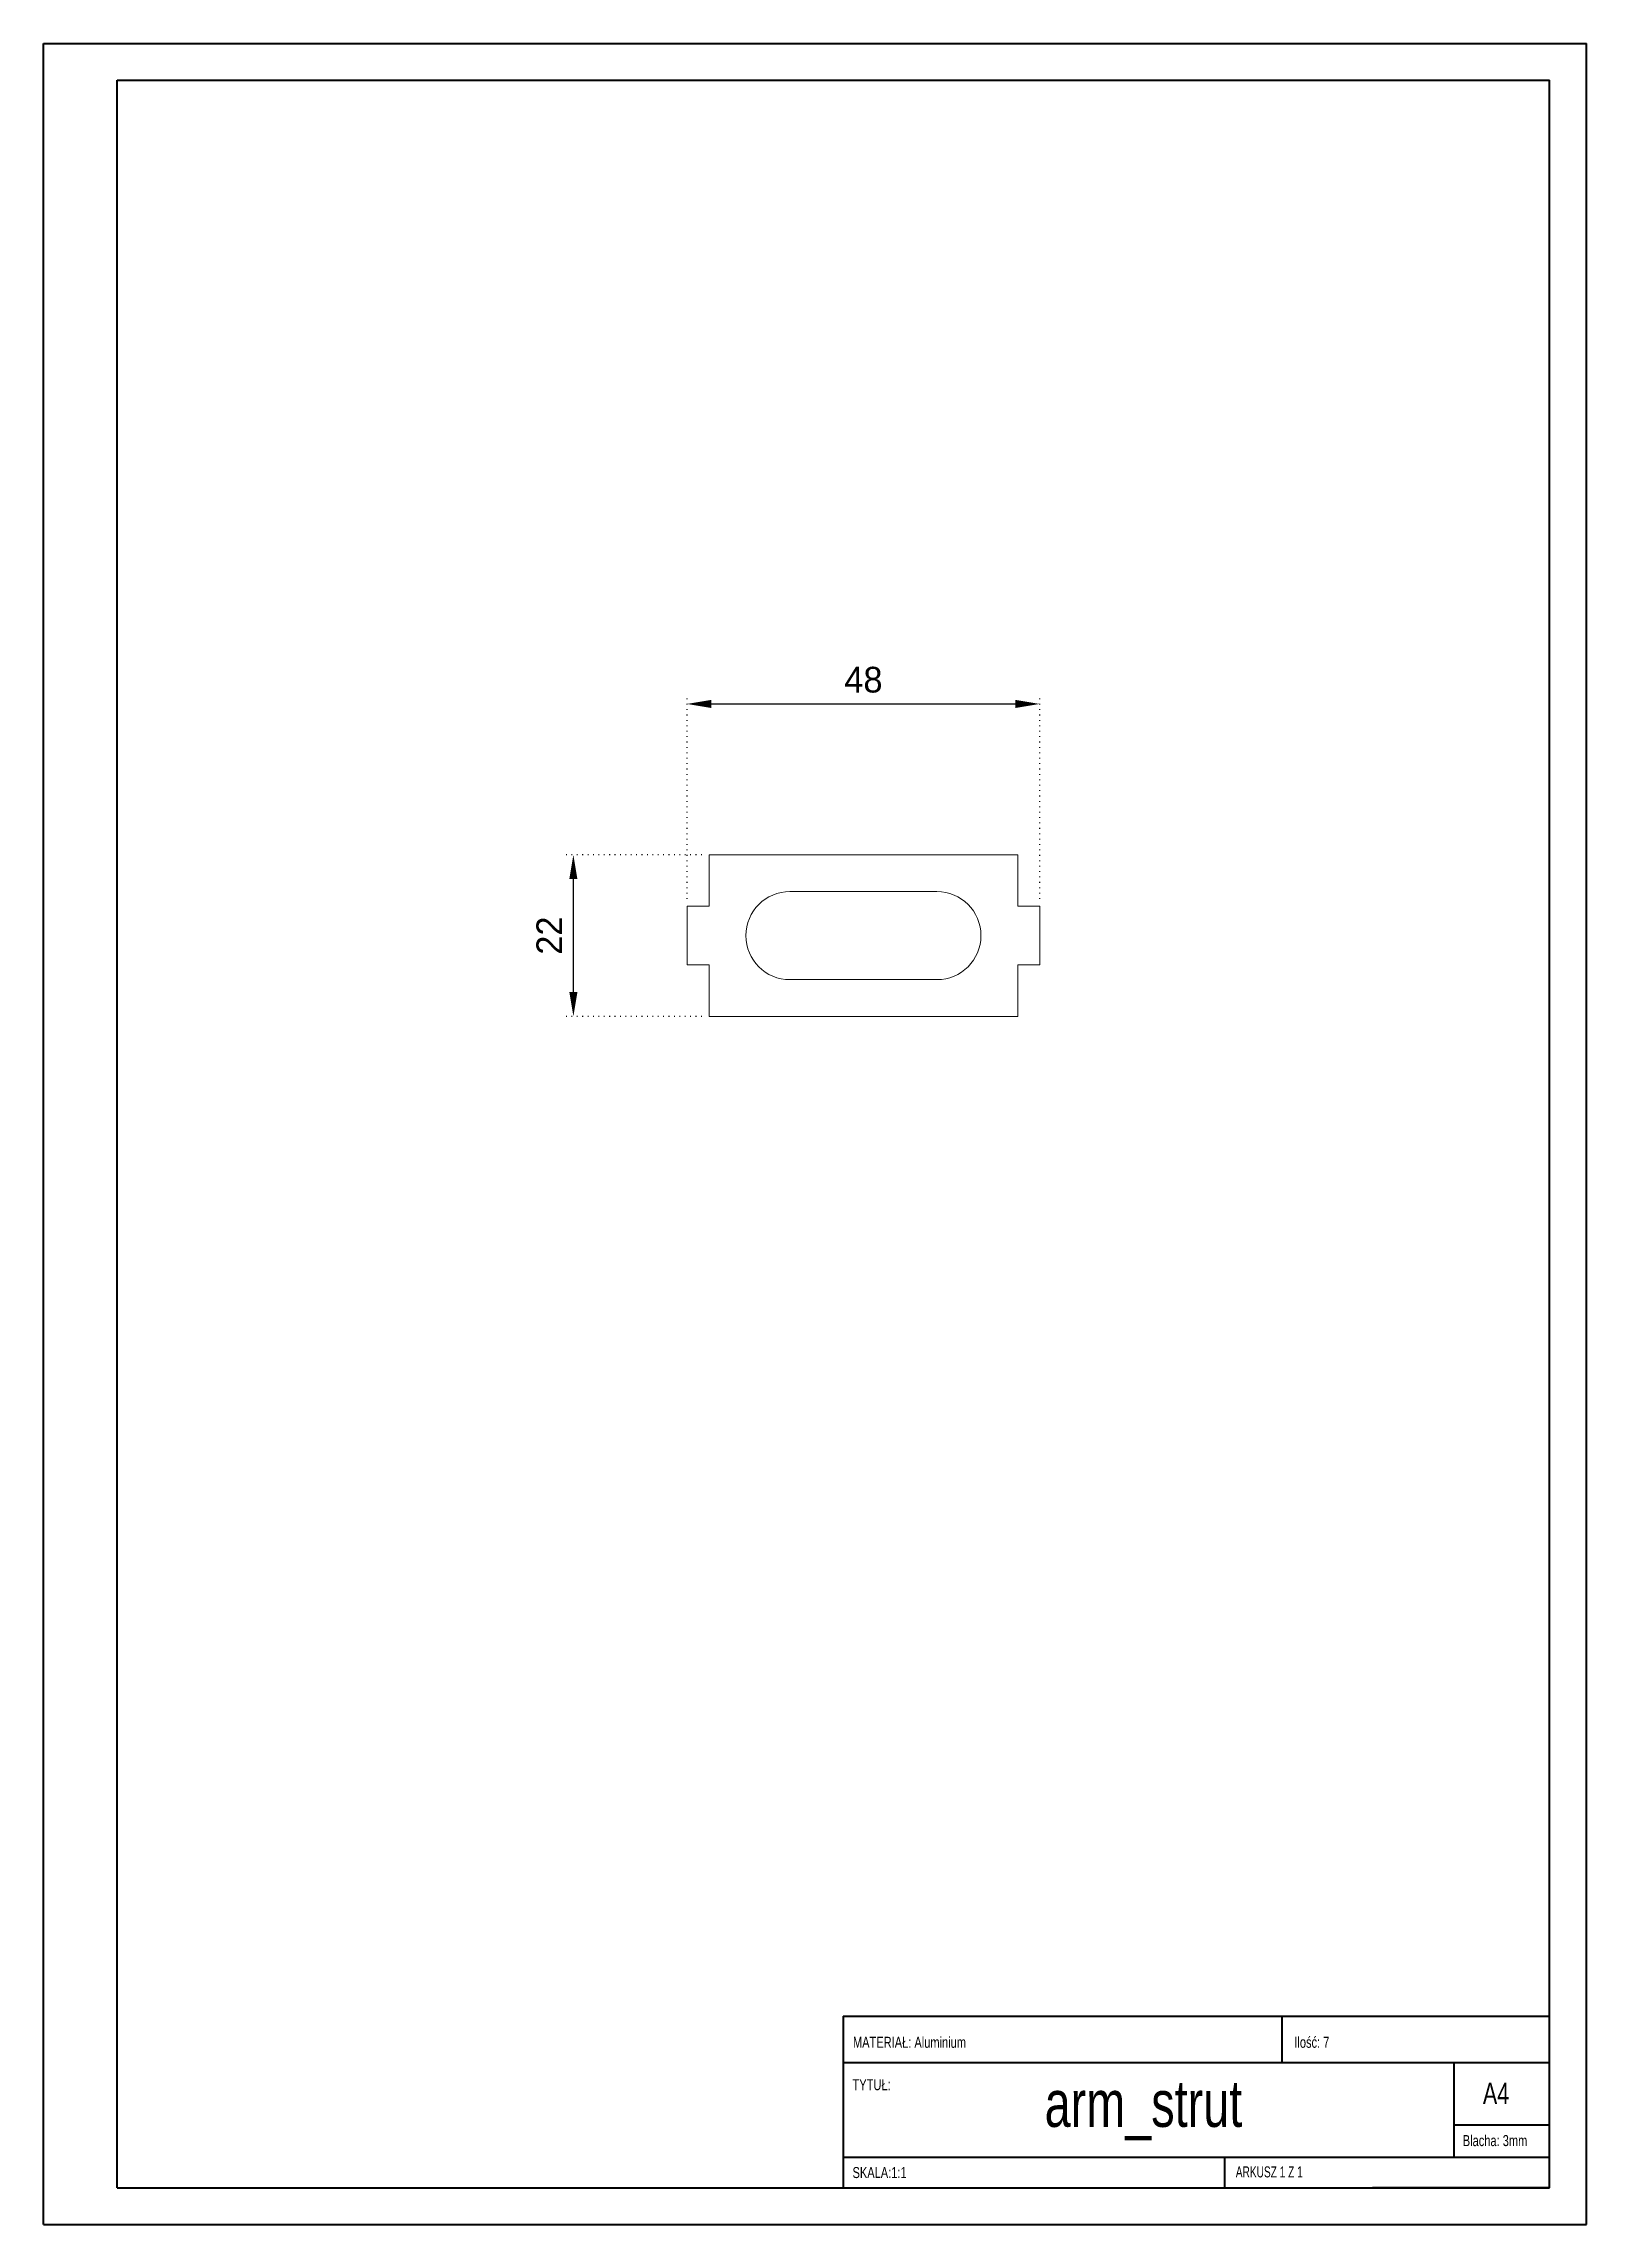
# Model space of a CAD drawing. Header units: millimetres. Extents: x 0 to 210, y 0 to 297.
import ezdxf

# ---------------------------------------------------------------- set-up
doc = ezdxf.new("R2010")
doc.units = ezdxf.units.MM
doc.header["$PDSIZE"] = -1
doc.linetypes.add('DOT2', pattern=[0.635, 0, -0.635])
doc.styles.add('SLDTEXTSTYLE0', font='TXT', dxfattribs={"width": 0.75})
doc.styles.add('SLDTEXTSTYLE1', font='TXT', dxfattribs={"width": 0.6875})
doc.dimstyles.new('ISO-25 (dot)', dxfattribs={"dimtxt": 3.5, "dimasz": 3.302, "dimexe": 1, "dimexo": 1, "dimgap": 1.524, "dimtad": 1, "dimdec": 1, "dimtxsty": 'Standard', "dimcen": 2.5, "dimazin": 0, "dimtfac": 1, "dimtdec": 1, "dimtmove": 0, "dimatfit": 3, "dimfxl": 1, "dimtzin": 0, "dimarcsym": 0})

# ---------------------------------------------------------------- blocks, each defined once
blk = doc.blocks.new('*D2')
at = {"color": 0, "linetype": 'DOT2', "lineweight": -2, "transparency": 16777216}
for p, q in [((87.59, 180.52), (87.59, 208.07)), ((135.59, 180.52), (135.59, 208.07))]:
    blk.add_line(p, q, dxfattribs=at)
at = {"color": 0, "lineweight": -2, "transparency": 16777216}
blk.add_line((90.89, 207.07), (132.29, 207.07), dxfattribs=at)
at = {"color": 0, "transparency": 16777216}
for points in [[(90.89, 207.62), (90.89, 206.52), (87.59, 207.07)], [(132.29, 207.62), (132.29, 206.52), (135.59, 207.07)]]:
    blk.add_solid(points, dxfattribs=at)
at = {"layer": 'Defpoints', "color": 0, "transparency": 16777216}
for p in [(135.59, 207.07), (87.59, 179.52), (135.59, 179.52)]:
    blk.add_point(p, dxfattribs=at)
at = {"color": 0, "transparency": 16777216, "insert": (111.59, 210.35), "char_height": 3.5, "attachment_point": 5}
blk.add_mtext('48', dxfattribs=at)
blk = doc.blocks.new('*D3')
at = {"color": 0, "linetype": 'DOT2', "lineweight": -2, "transparency": 16777216}
for p, q in [((89.59, 186.52), (71.11, 186.52)), ((89.59, 164.52), (71.11, 164.52))]:
    blk.add_line(p, q, dxfattribs=at)
at = {"color": 0, "lineweight": -2, "transparency": 16777216}
blk.add_line((72.11, 167.83), (72.11, 183.22), dxfattribs=at)
at = {"color": 0, "transparency": 16777216}
for points in [[(71.56, 183.22), (72.66, 183.22), (72.11, 186.52)], [(71.56, 167.83), (72.66, 167.83), (72.11, 164.52)]]:
    blk.add_solid(points, dxfattribs=at)
at = {"layer": 'Defpoints', "color": 0, "transparency": 16777216}
for p in [(72.11, 186.52), (90.59, 186.52), (90.59, 164.52)]:
    blk.add_point(p, dxfattribs=at)
at = {"color": 0, "transparency": 16777216, "insert": (68.83, 175.52), "char_height": 3.5, "attachment_point": 5, "rotation": 90}
blk.add_mtext('22', dxfattribs=at)

msp = doc.modelspace()

# ---------------------------------------------------------------- linework, layer by layer
at = {"color": 7, "linetype": 'Continuous', "lineweight": 40}
for p, q in [((0, 0), (0, 297)), ((0, 297), (210, 297)), ((210, 0), (210, 297)), ((10, 292), (205, 292)), ((10, 5), (10, 292)), ((205, 5), (205, 292)), ((108.83, 28.37), (205, 28.37)), ((108.83, 28.37), (108.83, 5)), ((168.6, 22.09), (168.6, 28.37)), ((205, 22), (108.83, 22)), ((192, 9.25), (192, 22)), ((205, 13.5), (192, 13.5)), ((108.83, 9.16), (205, 9.16)), ((160.8, 5), (160.8, 9.16)), ((10, 5), (205, 5)), ((205, 5), (180.91, 5)), ((0, 0), (210, 0))]:
    msp.add_line(p, q, dxfattribs=at)
at = {"color": 7, "linetype": 'Continuous', "lineweight": 15}
for p, q in [((90.59, 186.52), (90.59, 179.52)), ((132.59, 186.52), (90.59, 186.52)), ((132.59, 179.52), (132.59, 186.52)), ((121.59, 181.52), (101.59, 181.52)), ((87.59, 179.52), (87.59, 171.52)), ((90.59, 179.52), (87.59, 179.52)), ((135.59, 179.52), (132.59, 179.52)), ((135.59, 171.52), (135.59, 179.52)), ((87.59, 171.52), (90.59, 171.52)), ((90.59, 171.52), (90.59, 164.52)), ((101.59, 169.52), (121.59, 169.52)), ((132.59, 171.52), (135.59, 171.52)), ((132.59, 164.52), (132.59, 171.52)), ((90.59, 164.52), (132.59, 164.52))]:
    msp.add_line(p, q, dxfattribs=at)
for centre, start, end in [((101.59, 175.52), 90, 270), ((121.59, 175.52), 270, 90)]:
    msp.add_arc(centre, 6, start, end, dxfattribs=at)

# ---------------------------------------------------------------- texts
at = {"color": 7, "linetype": 'Continuous', "lineweight": 0}
for s, insert, char_height, attachment_point, style in [('MATERIAŁ: Aluminium', (110.17, 25.55), 1.5, 1, 'SLDTEXTSTYLE0'), ('Ilość: 7', (170.25, 25.55), 1.5, 1, 'SLDTEXTSTYLE0'), ('TYTUŁ:', (110.11, 19.77), 1.5, 1, 'SLDTEXTSTYLE0'), ('arm_strut', (149.71, 19.63), 6.35, 2, 'SLDTEXTSTYLE0'), ('A4', (195.92, 19.3), 2.91, 1, 'SLDTEXTSTYLE0'), ('Blacha: 3mm', (193.18, 12.16), 1.5, 1, 'SLDTEXTSTYLE0'), ('SKALA:1:1', (110.11, 7.81), 1.5, 1, 'SLDTEXTSTYLE0'), ('ARKUSZ 1 Z 1', (162.28, 7.9), 1.5, 1, 'SLDTEXTSTYLE1')]:
    msp.add_mtext(s, dxfattribs=dict(at, insert=insert, char_height=char_height, attachment_point=attachment_point, style=style))

# ---------------------------------------------------------------- dimensions: what is measured, and where the dimension line sits
dim = msp.add_linear_dim(base=(135.59, 207.07), p1=(87.59, 179.52), p2=(135.59, 179.52), dimstyle='ISO-25 (dot)')
dim.commit()
dim.dimension.update_dxf_attribs({"geometry": '*D2', "text_midpoint": (111.59, 210.35)})
dim = msp.add_linear_dim(base=(72.11, 186.52), p1=(90.59, 164.52), p2=(90.59, 186.52), angle=90, dimstyle='ISO-25 (dot)')
dim.commit()
dim.dimension.update_dxf_attribs({"geometry": '*D3', "text_midpoint": (68.83, 175.52)})

doc.saveas('drawing.dxf')
